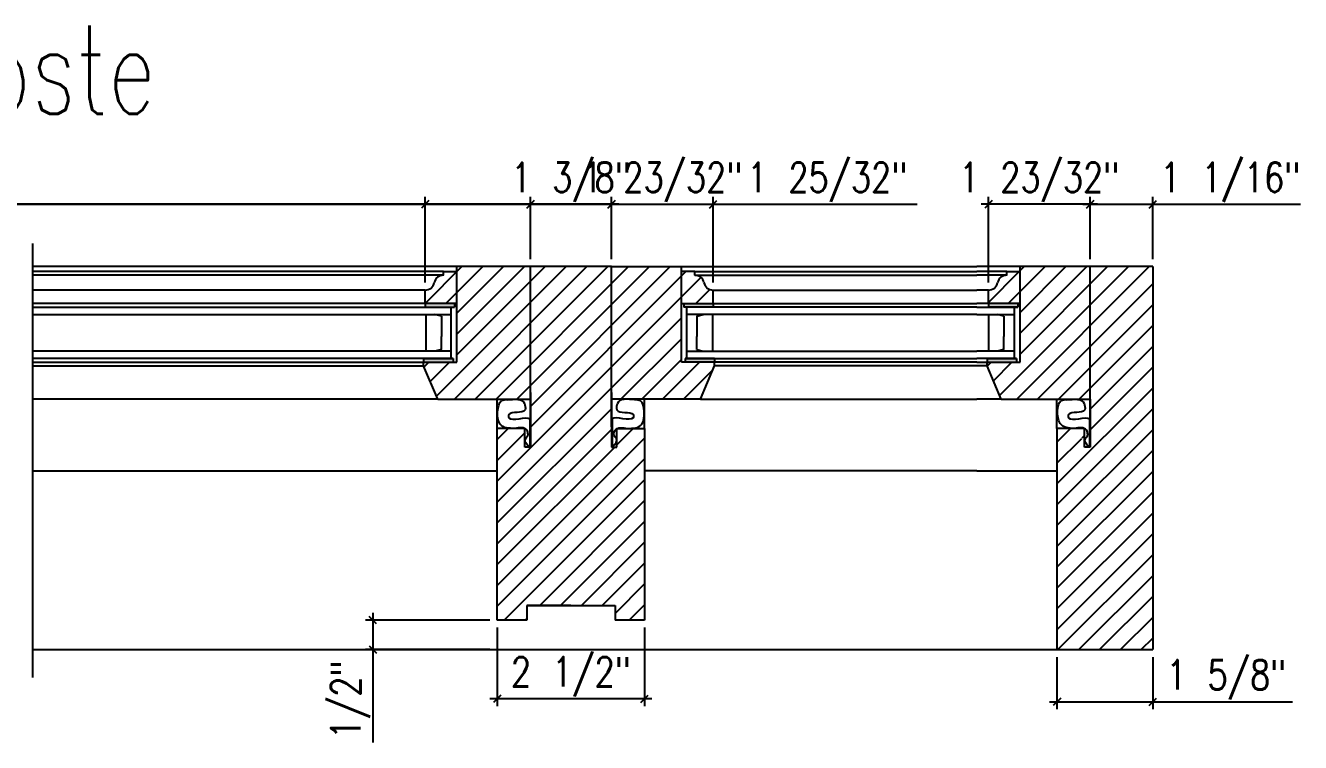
# Model space of a CAD drawing. Header units: inches. Extents: x 1985 to 11287, y 379 to 4336.
# Drawn here: x 7179.93 to 7201.57, y 3696.35 to 3708.52 of the extents above; entities that cross this region are included whole.
import ezdxf

# ---------------------------------------------------------------- set-up
doc = ezdxf.new("R2010")
doc.units = ezdxf.units.IN
doc.header["$MEASUREMENT"] = 0
doc.layers.get('0').update_dxf_attribs({"linetype": 'CONTINUOUS'})
doc.layers.get('Defpoints').update_dxf_attribs({"linetype": 'CONTINUOUS'})
for name, color, linetype in [('COTE1-1', 7, 'CONTINUOUS'), ('COTE1-1 99', 7, 'CONTINUOUS'), ('elevation 99', 7, 'CONTINUOUS'), ('glass-', 6, 'CONTINUOUS'), ('glazing tape', 7, 'CONTINUOUS'), ('hatch 99', 1, 'CONTINUOUS'), ('weatherstripping', 5, 'CONTINUOUS'), ('wood detail', 7, 'CONTINUOUS')]:
    doc.layers.add(name, color=color, linetype=linetype)
doc.styles.get("Standard").update_dxf_attribs({"font": 'txt.shx', "width": 0.8})
doc.dimstyles.new('Elevation', dxfattribs={"dimscale": 2, "dimtxt": 0.75, "dimasz": 0.0625, "dimexe": 0.0625, "dimexo": 0.0625, "dimgap": 0.0625, "dimtad": 1, "dimdec": 5, "dimzin": 0, "dimdsep": 46, "dimlunit": 5, "dimtxsty": 'Standard', "dimblk1": 'OBLIQUE', "dimblk2": 'OBLIQUE', "dimsah": 1, "dimcen": 2, "dimdle": 0.0625, "dimclrd": 1, "dimclre": 1, "dimadec": 1, "dimazin": 0, "dimtfac": 0.375, "dimtdec": 5, "dimtmove": 0, "dimatfit": 3, "dimldrblk": 'OBLIQUE', "dimfxl": 1, "dimfrac": 2, "dimtolj": 1, "dimtzin": 0, "dimarcsym": 0})
pattern_1 = [(45, (7006.5278, 2006.51667), (-0.176776695, 0.176776695), [])]

# ---------------------------------------------------------------- blocks, each defined once
blk = doc.blocks.new('_OBLIQUE')
at = {"color": 0, "linetype": 'ByBlock'}
blk.add_line((-0.5, -0.5), (0.5, 0.5), dxfattribs=at)
blk = doc.blocks.new('*D988')
at = {"layer": 'COTE1-1 99', "color": 1, "lineweight": -2}
for p, q in [((7190.003, 3705.482), (7188.378, 3705.482)), ((7188.503, 3704.552), (7188.503, 3705.607)), ((7189.878, 3704.552), (7189.878, 3705.607))]:
    blk.add_line(p, q, dxfattribs=at)
at = {"layer": 'Defpoints', "color": 0}
for p in [(7188.503, 3705.482), (7188.503, 3704.427), (7189.878, 3704.427)]:
    blk.add_point(p, dxfattribs=at)
at = {"layer": 'COTE1-1 99', "color": 1, "lineweight": -2, "xscale": 0.125, "yscale": 0.125, "zscale": 0.125, "rotation": 180}
blk.add_blockref('_OBLIQUE', (7188.503, 3705.482), dxfattribs=at)
at = {"layer": 'COTE1-1 99', "color": 1, "lineweight": -2, "xscale": 0.125, "yscale": 0.125, "zscale": 0.125}
blk.add_blockref('_OBLIQUE', (7189.878, 3705.482), dxfattribs=at)
at = {"layer": 'COTE1-1 99', "color": 0, "insert": (7189.191, 3705.857), "char_height": 0.5, "attachment_point": 5}
blk.add_mtext('\\A1;1 3/8"', dxfattribs=at)
blk = doc.blocks.new('*D992')
at = {"layer": 'COTE1-1 99', "color": 1, "lineweight": -2}
for p, q in [((7171.237, 3705.482), (7173.151, 3705.482)), ((7171.362, 3705.18), (7171.362, 3705.607)), ((7173.151, 3704.153), (7173.151, 3705.607)), ((7173.151, 3705.482), (7195.067, 3705.482))]:
    blk.add_line(p, q, dxfattribs=at)
at = {"layer": 'Defpoints', "color": 0}
for p in [(7173.151, 3705.482), (7171.362, 3705.055), (7173.151, 3704.028)]:
    blk.add_point(p, dxfattribs=at)
at = {"layer": 'COTE1-1 99', "color": 1, "lineweight": -2, "xscale": 0.125, "yscale": 0.125, "zscale": 0.125, "rotation": 180}
blk.add_blockref('_OBLIQUE', (7171.362, 3705.482), dxfattribs=at)
at = {"layer": 'COTE1-1 99', "color": 1, "lineweight": -2, "xscale": 0.125, "yscale": 0.125, "zscale": 0.125}
blk.add_blockref('_OBLIQUE', (7173.151, 3705.482), dxfattribs=at)
at = {"layer": 'COTE1-1 99', "color": 0, "insert": (7193.542, 3705.857), "char_height": 0.5, "attachment_point": 5}
blk.add_mtext('\\A1;1 25/32"', dxfattribs=at)
blk = doc.blocks.new('*D993')
at = {"layer": 'COTE1-1 99', "color": 1, "lineweight": -2}
for p, q in [((7186.714, 3705.482), (7164.798, 3705.482)), ((7186.714, 3704.153), (7186.714, 3705.607)), ((7188.628, 3705.482), (7186.714, 3705.482)), ((7188.503, 3705.18), (7188.503, 3705.607))]:
    blk.add_line(p, q, dxfattribs=at)
at = {"layer": 'Defpoints', "color": 0}
for p in [(7186.714, 3705.482), (7188.503, 3705.055), (7186.714, 3704.028)]:
    blk.add_point(p, dxfattribs=at)
at = {"layer": 'COTE1-1 99', "color": 1, "lineweight": -2, "xscale": 0.125, "yscale": 0.125, "zscale": 0.125, "rotation": 180}
blk.add_blockref('_OBLIQUE', (7186.714, 3705.482), dxfattribs=at)
at = {"layer": 'COTE1-1 99', "color": 1, "lineweight": -2, "xscale": 0.125, "yscale": 0.125, "zscale": 0.125}
blk.add_blockref('_OBLIQUE', (7188.503, 3705.482), dxfattribs=at)
at = {"layer": 'COTE1-1 99', "color": 0, "insert": (7166.323, 3705.857), "char_height": 0.5, "attachment_point": 5}
blk.add_mtext('\\A1;1 25/32"', dxfattribs=at)
blk = doc.blocks.new('*D994')
at = {"layer": 'COTE1-1 99', "color": 1, "lineweight": -2}
for p, q in [((7197.441, 3697.802), (7197.441, 3696.917)), ((7199.066, 3697.802), (7199.066, 3696.917)), ((7197.316, 3697.042), (7199.066, 3697.042)), ((7199.066, 3697.042), (7201.441, 3697.042))]:
    blk.add_line(p, q, dxfattribs=at)
at = {"layer": 'Defpoints', "color": 0}
for p in [(7197.441, 3697.927), (7199.066, 3697.927), (7199.066, 3697.042)]:
    blk.add_point(p, dxfattribs=at)
at = {"layer": 'COTE1-1 99', "color": 1, "lineweight": -2, "xscale": 0.125, "yscale": 0.125, "zscale": 0.125, "rotation": 180}
blk.add_blockref('_OBLIQUE', (7197.441, 3697.042), dxfattribs=at)
at = {"layer": 'COTE1-1 99', "color": 1, "lineweight": -2, "xscale": 0.125, "yscale": 0.125, "zscale": 0.125}
blk.add_blockref('_OBLIQUE', (7199.066, 3697.042), dxfattribs=at)
at = {"layer": 'COTE1-1 99', "color": 0, "insert": (7200.316, 3697.417), "char_height": 0.5, "attachment_point": 5}
blk.add_mtext('\\A1;1 5/8"', dxfattribs=at)
blk = doc.blocks.new('*D995')
at = {"layer": 'COTE1-1 99', "color": 1, "lineweight": -2}
for p, q in [((7197.878, 3705.482), (7199.066, 3705.482)), ((7198.003, 3704.552), (7198.003, 3705.607)), ((7199.066, 3704.552), (7199.066, 3705.607)), ((7199.066, 3705.482), (7201.574, 3705.482))]:
    blk.add_line(p, q, dxfattribs=at)
at = {"layer": 'Defpoints', "color": 0}
for p in [(7199.066, 3705.482), (7198.003, 3704.427), (7199.066, 3704.427)]:
    blk.add_point(p, dxfattribs=at)
at = {"layer": 'COTE1-1 99', "color": 1, "lineweight": -2, "xscale": 0.125, "yscale": 0.125, "zscale": 0.125, "rotation": 180}
blk.add_blockref('_OBLIQUE', (7198.003, 3705.482), dxfattribs=at)
at = {"layer": 'COTE1-1 99', "color": 1, "lineweight": -2, "xscale": 0.125, "yscale": 0.125, "zscale": 0.125}
blk.add_blockref('_OBLIQUE', (7199.066, 3705.482), dxfattribs=at)
at = {"layer": 'COTE1-1 99', "color": 0, "insert": (7200.383, 3705.857), "char_height": 0.5, "attachment_point": 5}
blk.add_mtext('\\A1;1 1/16"', dxfattribs=at)
blk = doc.blocks.new('*D996')
at = {"layer": 'COTE1-1 99', "color": 1, "lineweight": -2}
for p, q in [((7198.128, 3705.482), (7196.152, 3705.482)), ((7196.277, 3704.153), (7196.277, 3705.607)), ((7198.003, 3705.18), (7198.003, 3705.607))]:
    blk.add_line(p, q, dxfattribs=at)
at = {"layer": 'Defpoints', "color": 0}
for p in [(7196.277, 3705.482), (7198.003, 3705.055), (7196.277, 3704.028)]:
    blk.add_point(p, dxfattribs=at)
at = {"layer": 'COTE1-1 99', "color": 1, "lineweight": -2, "xscale": 0.125, "yscale": 0.125, "zscale": 0.125, "rotation": 180}
blk.add_blockref('_OBLIQUE', (7196.277, 3705.482), dxfattribs=at)
at = {"layer": 'COTE1-1 99', "color": 1, "lineweight": -2, "xscale": 0.125, "yscale": 0.125, "zscale": 0.125}
blk.add_blockref('_OBLIQUE', (7198.003, 3705.482), dxfattribs=at)
at = {"layer": 'COTE1-1 99', "color": 0, "insert": (7197.14, 3705.857), "char_height": 0.5, "attachment_point": 5}
blk.add_mtext('\\A1;1 23/32"', dxfattribs=at)
blk = doc.blocks.new('*D997')
at = {"layer": 'COTE1-1 99', "color": 1, "lineweight": -2}
for p, q in [((7189.753, 3705.482), (7191.73, 3705.482)), ((7189.878, 3705.18), (7189.878, 3705.607)), ((7191.605, 3704.153), (7191.605, 3705.607))]:
    blk.add_line(p, q, dxfattribs=at)
at = {"layer": 'Defpoints', "color": 0}
for p in [(7191.605, 3705.482), (7189.878, 3705.055), (7191.605, 3704.028)]:
    blk.add_point(p, dxfattribs=at)
at = {"layer": 'COTE1-1 99', "color": 1, "lineweight": -2, "xscale": 0.125, "yscale": 0.125, "zscale": 0.125, "rotation": 180}
blk.add_blockref('_OBLIQUE', (7189.878, 3705.482), dxfattribs=at)
at = {"layer": 'COTE1-1 99', "color": 1, "lineweight": -2, "xscale": 0.125, "yscale": 0.125, "zscale": 0.125}
blk.add_blockref('_OBLIQUE', (7191.605, 3705.482), dxfattribs=at)
at = {"layer": 'COTE1-1 99', "color": 0, "insert": (7190.742, 3705.857), "char_height": 0.5, "attachment_point": 5}
blk.add_mtext('\\A1;1 23/32"', dxfattribs=at)
blk = doc.blocks.new('*D998')
at = {"layer": 'COTE1-1 99', "color": 1, "lineweight": -2}
for p, q in [((7187.941, 3698.302), (7187.941, 3696.968)), ((7190.441, 3698.302), (7190.441, 3696.968)), ((7190.566, 3697.093), (7187.816, 3697.093))]:
    blk.add_line(p, q, dxfattribs=at)
at = {"layer": 'Defpoints', "color": 0}
for p in [(7187.941, 3698.427), (7190.441, 3698.427), (7187.941, 3697.093)]:
    blk.add_point(p, dxfattribs=at)
at = {"layer": 'COTE1-1 99', "color": 1, "lineweight": -2, "xscale": 0.125, "yscale": 0.125, "zscale": 0.125, "rotation": 180}
blk.add_blockref('_OBLIQUE', (7187.941, 3697.093), dxfattribs=at)
at = {"layer": 'COTE1-1 99', "color": 1, "lineweight": -2, "xscale": 0.125, "yscale": 0.125, "zscale": 0.125}
blk.add_blockref('_OBLIQUE', (7190.441, 3697.093), dxfattribs=at)
at = {"layer": 'COTE1-1 99', "color": 0, "insert": (7189.191, 3697.468), "char_height": 0.5, "attachment_point": 5}
blk.add_mtext('\\A1;2 1/2"', dxfattribs=at)
blk = doc.blocks.new('*D999')
at = {"layer": 'COTE1-1 99', "color": 1, "lineweight": -2}
for p, q in [((7185.826, 3698.552), (7185.826, 3697.927)), ((7187.816, 3698.427), (7185.701, 3698.427)), ((7187.816, 3697.927), (7185.701, 3697.927)), ((7185.826, 3697.927), (7185.826, 3696.352))]:
    blk.add_line(p, q, dxfattribs=at)
at = {"layer": 'Defpoints', "color": 0}
for p in [(7187.941, 3698.427), (7185.826, 3697.927), (7187.941, 3697.927)]:
    blk.add_point(p, dxfattribs=at)
at = {"layer": 'COTE1-1 99', "color": 1, "lineweight": -2, "xscale": 0.125, "yscale": 0.125, "zscale": 0.125}
for p, rotation in [((7185.826, 3698.427), 90), ((7185.826, 3697.927), 270)]:
    blk.add_blockref('_OBLIQUE', p, dxfattribs=dict(at, rotation=rotation))
at = {"layer": 'COTE1-1 99', "color": 0, "insert": (7185.451, 3697.077), "char_height": 0.5, "attachment_point": 5, "rotation": 90}
blk.add_mtext('\\A1;1/2"', dxfattribs=at)

msp = doc.modelspace()

# ---------------------------------------------------------------- hatches: boundary and pattern name
at = {"layer": 'glazing tape'}
h = msp.add_hatch(color=256, dxfattribs=at)
h.paths.add_polyline_path([(7187.214455, 3703.739398), (7187.214455, 3703.801898), (7186.714455, 3703.801898), (7186.714455, 3703.739398)])
h.paths.add_polyline_path([(7187.190955, 3702.801898), (7187.190955, 3702.864398), (7186.690955, 3702.864398), (7186.690955, 3702.801898)])
h = msp.add_hatch(color=256, dxfattribs=at)
h.paths.add_polyline_path([(7191.104872, 3703.739398), (7191.104872, 3703.801898), (7191.604872, 3703.801898), (7191.604872, 3703.739398)])
h.paths.add_polyline_path([(7191.128372, 3702.801898), (7191.128372, 3702.864398), (7191.628372, 3702.864398), (7191.628372, 3702.801898)])
h = msp.add_hatch(color=256, dxfattribs=at)
h.paths.add_polyline_path([(7196.276951, 3703.739398), (7196.276951, 3703.801898), (7196.776951, 3703.801898), (7196.776951, 3703.739398)])
h.paths.add_polyline_path([(7196.753451, 3702.864398), (7196.753451, 3702.801898), (7196.253451, 3702.801898), (7196.253451, 3702.864398)])
at = {"layer": 'hatch 99'}
h = msp.add_hatch(dxfattribs=at)
h.set_pattern_fill('ANSI31', color=256, scale=2, style=0)
h.set_pattern_definition(pattern_1)
h.paths.add_polyline_path([(7191.448622, 3704.153398, 0.375199902), (7191.292372, 3704.278398), (7191.292372, 3704.340898), (7191.065858, 3704.340898), (7191.065858, 3703.801898), (7191.604872, 3703.801898), (7191.604872, 3704.028398, -0.375199902)], flags=17)
h.paths.add_polyline_path([(7189.878421, 3702.176898), (7191.3873, 3702.176898), (7191.628372, 3702.739398), (7191.628372, 3702.801898), (7191.065858, 3702.801898), (7191.065858, 3704.426898), (7189.878421, 3704.426898)])
h.paths.add_polyline_path([(7188.503406, 3701.705209), (7188.503406, 3701.364434), (7188.409744, 3701.364434), (7188.409744, 3701.676898), (7187.940913, 3701.676898), (7187.940913, 3698.426898), (7188.440913, 3698.426898), (7188.440913, 3698.676898), (7189.940913, 3698.676898), (7189.940913, 3698.426898), (7190.440913, 3698.426898), (7190.440913, 3701.676898), (7189.972083, 3701.676898), (7189.972083, 3701.364434), (7189.878421, 3701.364434), (7189.878421, 3702.28716), (7189.878421, 3704.426898), (7188.503406, 3704.426898)])
h.paths.add_polyline_path([(7188.503406, 3704.426898), (7187.253469, 3704.426898), (7187.253469, 3702.801898), (7186.690955, 3702.801898), (7186.690955, 3702.739398), (7186.932026, 3702.176898), (7188.503406, 3702.176898)])
h.paths.add_polyline_path([(7187.253469, 3703.801898), (7187.253469, 3704.340898), (7187.026955, 3704.340898), (7187.026955, 3704.278398), (7187.013833, 3704.278398, 0.350781059), (7186.870705, 3704.153398, -0.375199902), (7186.714455, 3704.028398), (7186.714455, 3703.801898)], flags=17)
h = msp.add_hatch(dxfattribs=at)
h.set_pattern_fill('ANSI31', color=256, scale=2, style=0)
h.set_pattern_definition(pattern_1)
h.paths.add_polyline_path([(7196.433201, 3704.153398, -0.350781059), (7196.290073, 3704.028398), (7196.276951, 3704.028398), (7196.276951, 3703.801898), (7196.815966, 3703.801898), (7196.815966, 3704.340898), (7196.589451, 3704.340898), (7196.589451, 3704.278398), (7196.576329, 3704.278398, 0.350781059)], flags=17)
h.paths.add_polyline_path([(7196.815966, 3702.801898), (7196.253451, 3702.801898), (7196.253451, 3702.739398), (7196.494523, 3702.176898), (7198.003402, 3702.176898), (7198.003402, 3704.426898), (7196.815966, 3704.426898)])
edge = h.paths.add_edge_path()
edge.add_line((7199.06591, 3704.426898), (7198.003402, 3704.426898))
edge.add_line((7198.003402, 3704.426898), (7198.003402, 3701.705209))
edge.add_line((7198.003402, 3701.705209), (7198.003402, 3701.317081))
edge.add_spline(control_points=[(7197.736484, 3701.678574), (7197.808369, 3701.693151), (7197.936292, 3701.710789), (7197.97603, 3701.546706), (7197.885239, 3701.503608), (7197.922398, 3701.414154), (7197.992438, 3701.369938)], knot_values=[0.002756706, 0.002756706, 0.002756706, 0.002756706, 0.162430415, 0.217787302, 0.327082606, 0.496812861, 0.496812861, 0.496812861, 0.496812861], degree=3, periodic=0)
edge.add_line((7197.99358, 3701.364434), (7197.90974, 3701.364434))
edge.add_line((7197.90974, 3701.364434), (7197.90974, 3701.577199))
edge.add_spline(control_points=[(7197.736484, 3701.678574), (7197.808369, 3701.693151), (7197.936292, 3701.710789), (7197.97603, 3701.546706), (7197.885239, 3701.503608), (7197.922398, 3701.414154), (7197.992438, 3701.369938)], knot_values=[0.002756706, 0.002756706, 0.002756706, 0.002756706, 0.162430415, 0.217787302, 0.327082606, 0.496812861, 0.496812861, 0.496812861, 0.496812861], degree=3, periodic=0)
edge.add_line((7197.739349, 3701.676898), (7197.44091, 3701.676898))
edge.add_line((7197.44091, 3701.676898), (7197.44091, 3697.926898))
edge.add_line((7197.44091, 3697.926898), (7199.06591, 3697.926898))
edge.add_line((7199.06591, 3697.926898), (7199.06591, 3704.426898))

# ---------------------------------------------------------------- linework, layer by layer
at = {"layer": 'COTE1-1'}
for p, q in [((7189.190913, 3698.676898), (7188.440913, 3698.676898)), ((7188.440913, 3698.676898), (7189.940913, 3698.676898)), ((7188.440913, 3698.676898), (7188.440913, 3698.426898)), ((7189.940913, 3698.676898), (7189.940913, 3698.426898))]:
    msp.add_line(p, q, dxfattribs=at)
at = {"layer": 'elevation 99'}
msp.add_line((7180.057641, 3697.452775), (7180.057641, 3704.816953), dxfattribs=at)
at = {"layer": 'glass-', "color": 6}
for p, q in [((7180.057641, 3703.739398), (7187.214455, 3703.739398)), ((7180.057641, 3703.614398), (7187.159769, 3703.614398)), ((7186.726669, 3703.614398), (7186.726669, 3702.989398)), ((7186.991049, 3703.584407), (7186.883267, 3703.614398)), ((7186.991049, 3703.584407), (7186.991049, 3703.239398)), ((7187.159769, 3702.864398), (7187.159769, 3703.739398)), ((7196.078777, 3703.739398), (7191.104872, 3703.739398)), ((7191.159558, 3702.864398), (7191.159558, 3703.739398)), ((7196.078777, 3703.614398), (7191.159558, 3703.614398)), ((7191.328277, 3703.584407), (7191.43606, 3703.614398)), ((7191.328277, 3703.584407), (7191.328277, 3703.239398)), ((7191.592658, 3703.614398), (7191.592658, 3702.989398)), ((7196.078777, 3703.739398), (7196.776951, 3703.739398)), ((7196.078777, 3703.614398), (7196.722266, 3703.614398)), ((7196.276951, 3703.614398), (7196.276951, 3702.989398)), ((7196.541331, 3703.584407), (7196.433549, 3703.614398)), ((7196.541331, 3703.584407), (7196.541331, 3703.239398)), ((7196.722266, 3702.864398), (7196.722266, 3703.739398)), ((7186.991049, 3703.019389), (7186.991049, 3703.239398)), ((7191.328277, 3703.019389), (7191.328277, 3703.239398)), ((7196.541331, 3703.019389), (7196.541331, 3703.239398)), ((7187.159769, 3702.989398), (7180.057641, 3702.989398)), ((7186.991049, 3703.019389), (7186.883267, 3702.989398)), ((7191.159558, 3702.989398), (7196.078777, 3702.989398)), ((7191.328277, 3703.019389), (7191.43606, 3702.989398)), ((7196.722266, 3702.989398), (7196.078777, 3702.989398)), ((7196.541331, 3703.019389), (7196.433549, 3702.989398)), ((7187.190955, 3702.864398), (7180.057641, 3702.864398)), ((7191.128372, 3702.864398), (7196.078777, 3702.864398)), ((7196.753451, 3702.864398), (7196.078777, 3702.864398))]:
    msp.add_line(p, q, dxfattribs=at)
at = {"layer": 'glazing tape', "color": 7}
for p, q in [((7186.714455, 3703.801898), (7186.714455, 3703.739398)), ((7187.214455, 3703.801898), (7187.214455, 3703.739398)), ((7191.104872, 3703.801898), (7191.104872, 3703.739398)), ((7191.604872, 3703.801898), (7191.604872, 3703.739398)), ((7196.276951, 3703.801898), (7196.276951, 3703.739398)), ((7196.776951, 3703.801898), (7196.776951, 3703.739398))]:
    msp.add_line(p, q, dxfattribs=at)
at = {"layer": 'glazing tape'}
for p, q in [((7186.714455, 3703.739398), (7187.214455, 3703.739398)), ((7191.604872, 3703.739398), (7191.104872, 3703.739398)), ((7196.776951, 3703.739398), (7196.276951, 3703.739398)), ((7186.690955, 3702.864398), (7186.690955, 3702.801898)), ((7186.690955, 3702.864398), (7187.190955, 3702.864398)), ((7187.190955, 3702.864398), (7187.190955, 3702.801898)), ((7191.128372, 3702.864398), (7191.128372, 3702.801898)), ((7191.628372, 3702.864398), (7191.128372, 3702.864398)), ((7191.628372, 3702.864398), (7191.628372, 3702.801898)), ((7196.253451, 3702.864398), (7196.753451, 3702.864398)), ((7196.253451, 3702.864398), (7196.253451, 3702.801898)), ((7196.753451, 3702.864398), (7196.753451, 3702.801898))]:
    msp.add_line(p, q, dxfattribs=at)
at = {"layer": 'weatherstripping', "color": 5}
for p, q in [((7188.492442, 3701.843725), (7188.492442, 3701.369938)), ((7189.889385, 3701.843725), (7189.889385, 3701.369938)), ((7197.992438, 3701.843725), (7197.992438, 3701.369938))]:
    msp.add_line(p, q, dxfattribs=at)
for centre, start, end in [((7188.109141, 3701.893851), 89.6632674, 111.8468492), ((7190.272685, 3701.893851), 68.1531508, 90.3367326), ((7197.609138, 3701.893851), 89.6632674, 111.8468492)]:
    msp.add_arc(centre, 0.272391, start, end, dxfattribs=at)
for points, knots in [([(7188.236487, 3701.678574), (7188.136251, 3701.681995), (7187.900545, 3701.681775), (7187.940913, 3702.09525), (7188.007777, 3702.14668)], [0, 0, 0, 0, 0.2460489598, 0.6041502785, 0.6041502785, 0.6041502785, 0.6041502785]), ([(7188.110742, 3702.166238), (7188.247751, 3702.177313), (7188.342034, 3702.170617), (7188.404337, 3702.126875), (7188.449346, 3701.898595), (7188.126386, 3701.994528), (7188.124748, 3701.769689), (7188.4365, 3701.892102), (7188.492442, 3701.843725)], [0, 0, 0, 0, 0.083614321, 0.208464293, 0.316031641, 0.607589822, 0.683535209, 1.009413891, 1.009413891, 1.009413891, 1.009413891]), ([(7190.271084, 3702.166238), (7190.134076, 3702.177313), (7190.039793, 3702.170617), (7189.97749, 3702.126875), (7189.932481, 3701.898595), (7190.255441, 3701.994528), (7190.257079, 3701.769689), (7189.945327, 3701.892102), (7189.889385, 3701.843725)], [0, 0, 0, 0, 0.083614321, 0.208464293, 0.316031641, 0.607589822, 0.683535209, 1.009413891, 1.009413891, 1.009413891, 1.009413891]), ([(7190.145339, 3701.678574), (7190.245575, 3701.681995), (7190.481281, 3701.681775), (7190.440913, 3702.09525), (7190.374049, 3702.14668)], [0, 0, 0, 0, 0.2460489598, 0.6041502785, 0.6041502785, 0.6041502785, 0.6041502785]), ([(7197.736484, 3701.678574), (7197.636248, 3701.681995), (7197.413373, 3701.706223), (7197.44091, 3702.09525), (7197.507774, 3702.14668)], [0, 0, 0, 0, 0.2460489598, 0.6041502785, 0.6041502785, 0.6041502785, 0.6041502785]), ([(7197.610739, 3702.166238), (7197.747747, 3702.177313), (7197.84203, 3702.170617), (7197.904333, 3702.126875), (7197.949342, 3701.898595), (7197.626382, 3701.994528), (7197.624744, 3701.769689), (7197.936496, 3701.892102), (7197.992438, 3701.843725)], [0, 0, 0, 0, 0.083614321, 0.208464293, 0.316031641, 0.607589822, 0.683535209, 1.009413891, 1.009413891, 1.009413891, 1.009413891]), ([(7188.492442, 3701.369938), (7188.422402, 3701.414154), (7188.385243, 3701.503608), (7188.476034, 3701.546706), (7188.436296, 3701.710789), (7188.308373, 3701.693151), (7188.236487, 3701.678574)], [0.0027567057, 0.0027567057, 0.0027567057, 0.0027567057, 0.1724869609, 0.2817822642, 0.3371391511, 0.4968128609, 0.4968128609, 0.4968128609, 0.4968128609]), ([(7189.889385, 3701.369938), (7189.959425, 3701.414154), (7189.996584, 3701.503608), (7189.905793, 3701.546706), (7189.945531, 3701.710789), (7190.073454, 3701.693151), (7190.145339, 3701.678574)], [0.0027567057, 0.0027567057, 0.0027567057, 0.0027567057, 0.1724869609, 0.2817822642, 0.3371391511, 0.4968128609, 0.4968128609, 0.4968128609, 0.4968128609]), ([(7197.992438, 3701.369938), (7197.922398, 3701.414154), (7197.885239, 3701.503608), (7197.97603, 3701.546706), (7197.936292, 3701.710789), (7197.808369, 3701.693151), (7197.736484, 3701.678574)], [0.0027567057, 0.0027567057, 0.0027567057, 0.0027567057, 0.1724869609, 0.2817822642, 0.3371391511, 0.4968128609, 0.4968128609, 0.4968128609, 0.4968128609])]:
    msp.add_open_spline(points, degree=3, knots=knots, dxfattribs=at)
at = {"layer": 'wood detail'}
for p, q in [((7187.253469, 3704.426898), (7180.057641, 3704.426898)), ((7188.503406, 3702.176898), (7188.503406, 3704.426898)), ((7189.878421, 3702.176898), (7189.878421, 3704.426898)), ((7191.065858, 3704.426898), (7196.078777, 3704.426898)), ((7196.815966, 3704.426898), (7196.078777, 3704.426898)), ((7198.003402, 3702.176898), (7198.003402, 3704.426898)), ((7199.06591, 3704.426898), (7198.003402, 3704.426898)), ((7187.026955, 3704.340898), (7180.057641, 3704.340898)), ((7187.026955, 3704.278398), (7180.057641, 3704.278398)), ((7191.292372, 3704.340898), (7196.078777, 3704.340898)), ((7191.292372, 3704.278398), (7196.078777, 3704.278398)), ((7196.589451, 3704.340898), (7196.078777, 3704.340898)), ((7196.589451, 3704.278398), (7196.078777, 3704.278398)), ((7186.714455, 3704.028398), (7180.057641, 3704.028398)), ((7191.604872, 3704.028398), (7196.078777, 3704.028398)), ((7196.276951, 3704.028398), (7196.078777, 3704.028398)), ((7186.714455, 3703.801898), (7180.057641, 3703.801898)), ((7191.604872, 3703.801898), (7196.078777, 3703.801898)), ((7196.276951, 3703.801898), (7196.078777, 3703.801898)), ((7180.057641, 3702.801898), (7186.690955, 3702.801898)), ((7186.690955, 3702.739398), (7186.690955, 3702.801898)), ((7186.690955, 3702.801898), (7187.253469, 3702.801898)), ((7191.628372, 3702.801898), (7191.065858, 3702.801898)), ((7196.078777, 3702.801898), (7191.628372, 3702.801898)), ((7191.628372, 3702.739398), (7191.628372, 3702.801898)), ((7196.078777, 3702.801898), (7196.253451, 3702.801898)), ((7196.253451, 3702.739398), (7196.253451, 3702.801898)), ((7196.253451, 3702.801898), (7196.815966, 3702.801898)), ((7186.932026, 3702.176898), (7180.057641, 3702.176898)), ((7191.3873, 3702.176898), (7196.078777, 3702.176898)), ((7196.494523, 3702.176898), (7196.078777, 3702.176898)), ((7190.440913, 3701.676898), (7190.440913, 3698.426898)), ((7197.44091, 3701.676898), (7197.44091, 3697.926898)), ((7188.440913, 3698.426898), (7187.940913, 3698.426898)), ((7190.440913, 3698.426898), (7189.940913, 3698.426898)), ((7180.057641, 3697.926898), (7199.06591, 3697.926898)), ((7199.06591, 3697.926898), (7199.06591, 3697.926898))]:
    msp.add_line(p, q, dxfattribs=at)
at = {"layer": 'wood detail', "color": 7}
for p, q in [((7187.253469, 3702.801898), (7187.253469, 3704.426898)), ((7189.878421, 3704.426898), (7188.503406, 3704.426898)), ((7191.065858, 3702.801898), (7191.065858, 3704.426898)), ((7196.815966, 3702.801898), (7196.815966, 3704.426898)), ((7187.026955, 3704.278398), (7187.026955, 3704.340898)), ((7187.026955, 3704.340898), (7187.253469, 3704.340898)), ((7191.292372, 3704.340898), (7191.065858, 3704.340898)), ((7191.292372, 3704.278398), (7191.292372, 3704.340898)), ((7196.589451, 3704.278398), (7196.589451, 3704.340898)), ((7196.589451, 3704.340898), (7196.815966, 3704.340898)), ((7186.714455, 3703.801898), (7186.714455, 3704.028398)), ((7191.604872, 3703.801898), (7191.604872, 3704.028398)), ((7196.276951, 3703.801898), (7196.276951, 3704.028398)), ((7187.253469, 3703.801898), (7186.714455, 3703.801898)), ((7191.065858, 3703.801898), (7191.604872, 3703.801898)), ((7196.815966, 3703.801898), (7196.276951, 3703.801898)), ((7180.057641, 3702.739398), (7186.690955, 3702.739398)), ((7186.932026, 3702.176898), (7186.690955, 3702.739398)), ((7191.3873, 3702.176898), (7191.628372, 3702.739398)), ((7196.078777, 3702.739398), (7191.628372, 3702.739398)), ((7196.253451, 3702.739398), (7196.078777, 3702.739398)), ((7196.494523, 3702.176898), (7196.253451, 3702.739398)), ((7187.940913, 3701.676898), (7187.940913, 3702.176898)), ((7190.440913, 3701.676898), (7190.440913, 3702.176898))]:
    msp.add_line(p, q, dxfattribs=at)
at = {"layer": 'wood detail', "color": 0}
for p, q in [((7188.503406, 3704.426898), (7187.253469, 3704.426898)), ((7188.503406, 3701.705209), (7188.503406, 3704.426898)), ((7189.878421, 3701.705209), (7189.878421, 3704.426898)), ((7189.878421, 3704.426898), (7191.065858, 3704.426898)), ((7198.003402, 3704.426898), (7196.815966, 3704.426898)), ((7198.003402, 3701.705209), (7198.003402, 3704.426898)), ((7199.06591, 3704.426898), (7199.06591, 3697.926898)), ((7199.06591, 3703.926898), (7199.06591, 3702.614398)), ((7199.06591, 3703.926898), (7199.06591, 3702.614398)), ((7199.06591, 3703.489398), (7199.06591, 3702.614398)), ((7199.06591, 3703.489398), (7199.06591, 3702.614398)), ((7188.503406, 3702.28716), (7188.503406, 3701.364434)), ((7189.878421, 3702.28716), (7189.878421, 3701.364434)), ((7186.932026, 3702.176898), (7188.503406, 3702.176898)), ((7191.3873, 3702.176898), (7189.878421, 3702.176898)), ((7196.494523, 3702.176898), (7198.003402, 3702.176898)), ((7197.44091, 3701.676898), (7197.44091, 3702.176898)), ((7198.003402, 3702.176898), (7198.003402, 3701.364434)), ((7187.940913, 3698.426898), (7187.940913, 3701.676898)), ((7188.409744, 3701.676898), (7187.940913, 3701.676898)), ((7188.409744, 3701.364434), (7188.409744, 3701.676898)), ((7189.972083, 3701.364434), (7189.972083, 3701.676898)), ((7189.972083, 3701.676898), (7190.440913, 3701.676898)), ((7197.90974, 3701.676898), (7197.44091, 3701.676898)), ((7197.90974, 3701.364434), (7197.90974, 3701.676898)), ((7188.503406, 3701.364434), (7188.409744, 3701.364434)), ((7189.878421, 3701.364434), (7189.972083, 3701.364434)), ((7198.003402, 3701.364434), (7197.90974, 3701.364434)), ((7180.057641, 3700.957898), (7187.940913, 3700.957898)), ((7196.078777, 3700.957898), (7190.440913, 3700.957898)), ((7196.078777, 3700.957898), (7197.44091, 3700.957898))]:
    msp.add_line(p, q, dxfattribs=at)
at = {"layer": 'wood detail', "color": 7}
for centre, start, end in [((7187.020394, 3704.126443), 87.5276362, 169.7919803), ((7191.298933, 3704.126443), 10.2080197, 92.4723638), ((7196.58289, 3704.126443), 87.5276362, 169.7919803), ((7186.721016, 3704.180353), 267.5276362, 349.7919803), ((7191.598311, 3704.180353), 190.2080197, 272.4723638), ((7196.283512, 3704.180353), 267.5276362, 349.7919803)]:
    msp.add_arc(centre, 0.152097, start, end, dxfattribs=at)

# ---------------------------------------------------------------- texts
at = {"layer": 'COTE1-1 99', "width": 0.7}
msp.add_text('Imposte', height=1.5, dxfattribs=at).set_placement((7176.608694, 3707.015471))

# ---------------------------------------------------------------- dimensions: what is measured, and where the dimension line sits
at = {"layer": 'COTE1-1 99'}
for base, p1, p2, picture, middle in [((7186.714455, 3705.482321), (7188.503406, 3705.05461), (7186.714455, 3704.028398), '*D993', (7166.322788, 3705.482321)), ((7196.276951, 3705.482321), (7198.003402, 3705.05461), (7196.276951, 3704.028398), '*D996', (7197.140177, 3705.482321)), ((7187.940913, 3697.093225), (7190.440913, 3698.426898), (7187.940913, 3698.426898), '*D998', (7189.190913, 3697.093225))]:
    dim = msp.add_linear_dim(base=base, p1=p1, p2=p2, angle=180, dimstyle='Elevation', override={"dimtxt": 0.25, "dimpost": '"'}, dxfattribs=at)
    dim.commit()
    dim.dimension.update_dxf_attribs({"geometry": picture, "text_midpoint": middle, "dimtype": 160})
for base, p1, p2, picture, middle in [((7173.150827, 3705.482321), (7171.361876, 3705.05461), (7173.150827, 3704.028398), '*D992', (7193.542494, 3705.482321)), ((7188.5034056, 3705.4823212), (7189.8784212, 3704.4268981), (7188.5034056, 3704.4268981), '*D988', (7189.1909134, 3705.4823212)), ((7191.604872, 3705.482321), (7189.878421, 3705.05461), (7191.604872, 3704.028398), '*D997', (7190.741647, 3705.482321))]:
    dim = msp.add_linear_dim(base=base, p1=p1, p2=p2, dimstyle='Elevation', override={"dimtxt": 0.25, "dimpost": '"'}, dxfattribs=at)
    dim.commit()
    dim.dimension.update_dxf_attribs({"geometry": picture, "text_midpoint": middle, "dimtype": 160})
for base, p1, p2, angle, picture, middle in [((7199.06591, 3705.482321), (7198.003402, 3704.426898), (7199.06591, 3704.426898), 180, '*D995', (7200.382576, 3705.857321)), ((7185.826451, 3697.926898), (7187.940913, 3698.426898), (7187.940913, 3697.926898), 90, '*D999', (7185.451451, 3697.076898)), ((7199.06591, 3697.042341), (7197.44091, 3697.926898), (7199.06591, 3697.926898), 180, '*D994', (7200.31591, 3697.417341))]:
    dim = msp.add_linear_dim(base=base, p1=p1, p2=p2, angle=angle, dimstyle='Elevation', override={"dimtxt": 0.25, "dimpost": '"'}, dxfattribs=at)
    dim.commit()
    dim.dimension.update_dxf_attribs({"geometry": picture, "text_midpoint": middle})

doc.saveas('drawing.dxf')
